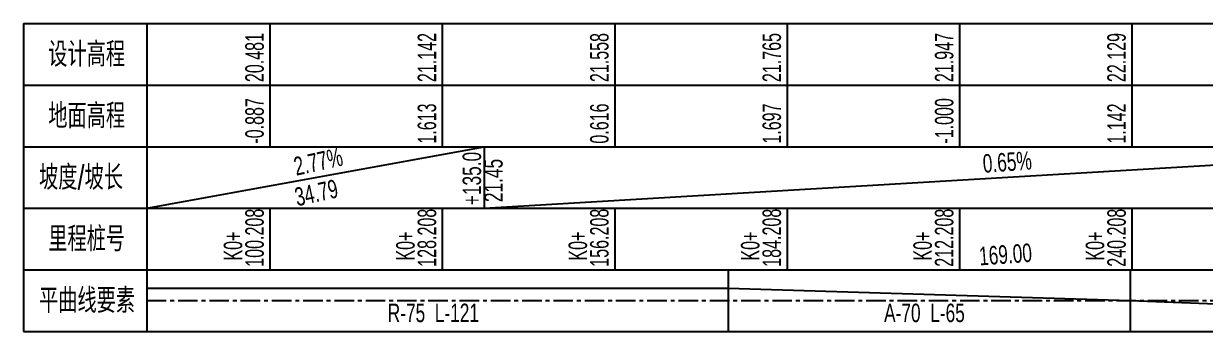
# Model space of a CAD drawing. Header units: millimetres. Extents: x 0 to 987207, y 0 to 5060561.
# Drawn here: x 493233 to 493425, y 2530010.8 to 2530060.8 of the extents above; entities that cross this region are included whole.
import ezdxf

# ---------------------------------------------------------------- set-up
doc = ezdxf.new("R2010")
doc.units = ezdxf.units.MM
doc.header["$LTSCALE"] = 0.1
doc.linetypes.add('CENTER', pattern=[50.8, 31.75, -6.35, 6.35, -6.35])
doc.layers.add('桥梁图表', color=7, linetype='CONTINUOUS')
doc.styles.add('MyFont', font='fsdb_e.shx', dxfattribs={"width": 0.78, "bigfont": 'hztxt.shx'})

msp = doc.modelspace()

# ---------------------------------------------------------------- linework, layer by layer
at = {"layer": '桥梁图表', "color": 3, "linetype": 'Continuous'}
for p, q in [((493233.0365, 2530060.8488), (493949.6135, 2530060.8488)), ((493233.0365, 2530060.8488), (493233.0365, 2530010.8488)), ((493233.0365, 2530010.8488), (493949.6135, 2530010.8488))]:
    msp.add_line(p, q, dxfattribs=at)
at = {"layer": '桥梁图表', "color": 1, "linetype": 'Continuous'}
for p, q in [((493253.0365, 2530060.8488), (493253.0365, 2530010.8488)), ((493273.0365, 2530060.8488), (493273.0365, 2530040.8488)), ((493301.0365, 2530060.8488), (493301.0365, 2530040.8488)), ((493329.0365, 2530060.8488), (493329.0365, 2530040.8488)), ((493357.0365, 2530060.8488), (493357.0365, 2530040.8488)), ((493385.0365, 2530060.8488), (493385.0365, 2530040.8488)), ((493413.0365, 2530060.8488), (493413.0365, 2530040.8488)), ((493233.0365, 2530050.8488), (493949.6135, 2530050.8488)), ((493233.0365, 2530040.8488), (493949.6135, 2530040.8488)), ((493233.0365, 2530030.8488), (493949.6135, 2530030.8488)), ((493273.0365, 2530030.8488), (493273.0365, 2530020.8488)), ((493301.0365, 2530030.8488), (493301.0365, 2530020.8488)), ((493329.0365, 2530030.8488), (493329.0365, 2530020.8488)), ((493357.0365, 2530030.8488), (493357.0365, 2530020.8488)), ((493385.0365, 2530030.8488), (493385.0365, 2530020.8488)), ((493413.0365, 2530030.8488), (493413.0365, 2530020.8488)), ((493233.0365, 2530020.8488), (493949.6135, 2530020.8488)), ((493347.4333, 2530020.8488), (493347.4333, 2530010.8488)), ((493412.7666, 2530020.8488), (493412.7666, 2530010.8488))]:
    msp.add_line(p, q, dxfattribs=at)
at = {"layer": '桥梁图表', "color": 7, "linetype": 'Continuous'}
for p, q in [((493253.0365, 2530030.8488), (493307.8285, 2530040.8488)), ((493307.8285, 2530040.8488), (493307.8285, 2530030.8488)), ((493307.8285, 2530030.8488), (493476.8285, 2530040.8488)), ((493253.0365, 2530017.8488), (493347.4333, 2530017.8488)), ((493347.4333, 2530017.8488), (493412.7666, 2530015.8488)), ((493412.7666, 2530015.8488), (493467.2111, 2530013.8488))]:
    msp.add_line(p, q, dxfattribs=at)
at = {"layer": '桥梁图表', "color": 8, "linetype": 'CENTER'}
msp.add_line((493253.0365, 2530015.8488), (493949.6135, 2530015.8488), dxfattribs=at)

# ---------------------------------------------------------------- texts
at = {"layer": '桥梁图表', "color": 7, "linetype": 'Continuous', "style": 'MyFont'}
for s, rotation, width, p in [('20.481', 90, 0.65, (493272.0365, 2530051.3488)), ('21.142', 90, 0.65, (493300.0365, 2530051.3488)), ('21.558', 90, 0.65, (493328.0365, 2530051.3488)), ('21.765', 90, 0.65, (493356.0365, 2530051.3488)), ('21.947', 90, 0.65, (493384.0365, 2530051.3488)), ('22.129', 90, 0.65, (493412.0365, 2530051.3488)), ('-0.887', 90, 0.65, (493272.0365, 2530041.3488)), ('1.613', 90, 0.65, (493300.0365, 2530041.3488)), ('0.616', 90, 0.65, (493328.0365, 2530041.3488)), ('1.697', 90, 0.65, (493356.0365, 2530041.3488)), ('-1.000', 90, 0.65, (493384.0365, 2530041.3488)), ('1.142', 90, 0.65, (493412.0365, 2530041.3488)), ('2.77%', 12.353307, 0.7, (493277.3112, 2530036.1297)), ('+135.0', 90, 0.7, (493307.3285, 2530031.3488)), ('0.65%', 4.061523, 0.7, (493388.9198, 2530036.603)), ('21.45', 90, 0.7, (493310.8285, 2530031.8488)), ('34.79', 12.353307, 0.7, (493277.4579, 2530031.1618)), ('100.208', 90, 0.65, (493272.0365, 2530021.3488)), ('128.208', 90, 0.65, (493300.0365, 2530021.3488)), ('156.208', 90, 0.65, (493328.0365, 2530021.3488)), ('184.208', 90, 0.65, (493356.0365, 2530021.3488)), ('212.208', 90, 0.65, (493384.0365, 2530021.3488)), ('240.208', 90, 0.65, (493412.0365, 2530021.3488)), ('K0+', 90, 0.65, (493268.5365, 2530022.3488)), ('K0+', 90, 0.65, (493296.5365, 2530022.3488)), ('K0+', 90, 0.65, (493324.5365, 2530022.3488)), ('K0+', 90, 0.65, (493352.5365, 2530022.3488)), ('K0+', 90, 0.65, (493380.5365, 2530022.3488)), ('K0+', 90, 0.65, (493408.5365, 2530022.3488)), ('169.00', 4.061523, 0.7, (493388.3217, 2530021.5605))]:
    msp.add_text(s, height=3, rotation=rotation, dxfattribs=dict(at, width=width)).set_placement(p)
for s, height, width, p in [('设计高程', 4, 0.78, (493237.0365, 2530053.8488)), ('地面高程', 4, 0.78, (493237.0365, 2530043.8488)), ('坡度/坡长', 4, 0.78, (493235.5365, 2530033.8488)), ('里程桩号', 4, 0.78, (493237.0365, 2530023.8488)), ('平曲线要素', 4, 0.78, (493235.5365, 2530013.8488)), ('R-75  L-121', 3, 0.7, (493292.1667, 2530012.3488)), ('A-70  L-65', 3, 0.7, (493372.7815, 2530012.3488))]:
    msp.add_text(s, height=height, dxfattribs=dict(at, width=width)).set_placement(p)

doc.saveas('drawing.dxf')
